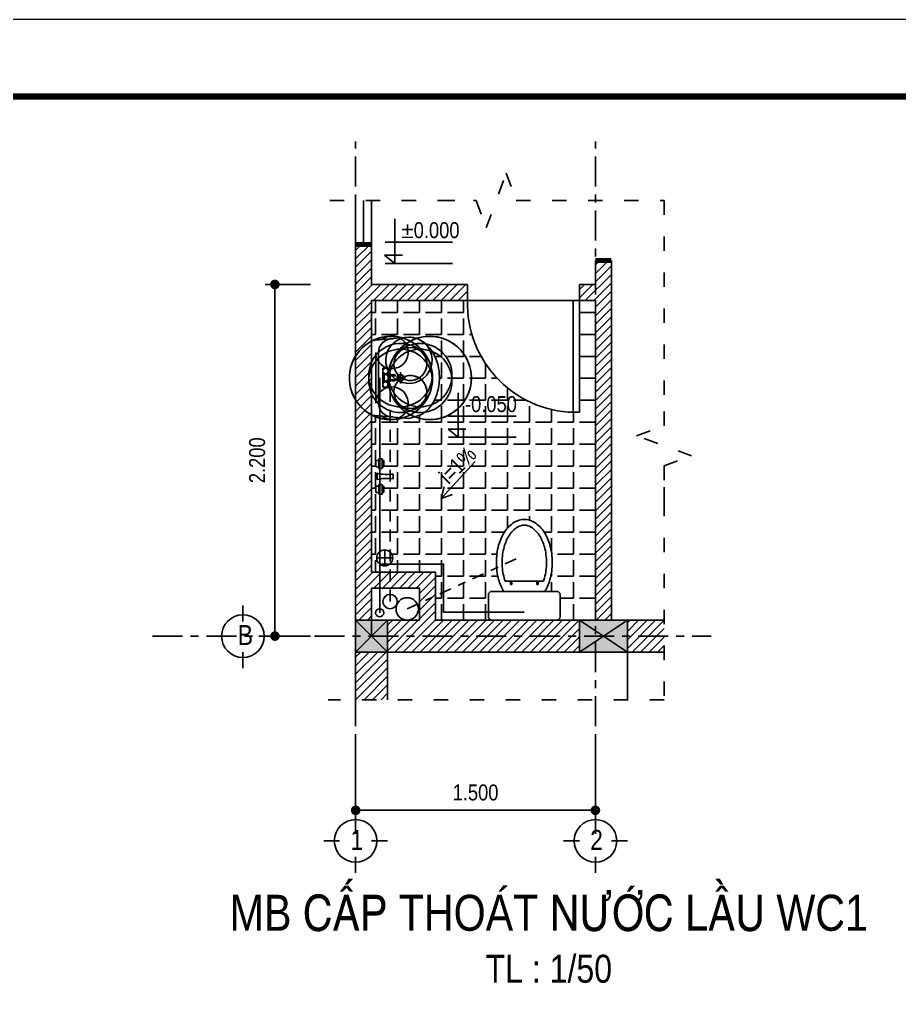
# Model space of a CAD drawing. Header units: millimetres. Extents: x -341 to 79, y 65 to 137.
# Drawn here: x -203.33 to -192.32, y 125.08 to 137.31 of the extents above; entities that cross this region are included whole.
import ezdxf

# ---------------------------------------------------------------- set-up
doc = ezdxf.new("R2010")
doc.units = ezdxf.units.MM
doc.header["$LTSCALE"] = 0.3
doc.header["$MEASUREMENT"] = 0
for name, pattern in [('ACAD_ISO03W100', [30, 12, -18]), ('CENTER', [2, 1.25, -0.25, 0.25, -0.25]), ('DASHDOTX2', [2, 1, -0.5, 0, -0.5]), ('DASHEDX2', [1.5, 1, -0.5])]:
    doc.linetypes.add(name, pattern=pattern)
doc.layers.get('0').update_dxf_attribs({"linetype": 'CONTINUOUS', "lineweight": 13})
doc.layers.get('DEFPOINTS').update_dxf_attribs({"linetype": 'CONTINUOUS', "lineweight": 13})
for name, color, linetype in [('CHU', 3, 'CONTINUOUS'), ('CHUSO', 141, 'CONTINUOUS'), ('HACTH', 8, 'CONTINUOUS'), ('HATCH', 8, 'CONTINUOUS'), ('KHUNG', 6, 'CONTINUOUS'), ('KT', 8, 'CONTINUOUS'), ('LAYER 1', 1, 'CONTINUOUS'), ('LAYER 7', 7, 'CONTINUOUS'), ('LAYER1', 1, 'CONTINUOUS'), ('LAYER3', 34, 'CONTINUOUS'), ('LAYER5', 5, 'CONTINUOUS'), ('LAYER7', 7, 'CONTINUOUS'), ('LAYER8', 8, 'CONTINUOUS'), ('ong', 5, 'CONTINUOUS'), ('THIETBI', 25, 'CONTINUOUS'), ('TUONG', 7, 'CONTINUOUS')]:
    doc.layers.add(name, color=color, linetype=linetype)
doc.styles.add('ATTR', font='romans.shx', dxfattribs={"width": 0.8, "height": 0.7})
doc.styles.add('HELVE-KT', font='VHELVCN.TTF')
doc.dimstyles.new('1-50', dxfattribs={"dimtxt": 0.2, "dimasz": 0.12, "dimexe": 0.12, "dimexo": 0.2, "dimgap": 0.12, "dimtad": 1, "dimdec": 3, "dimlfac": 0.5, "dimzin": 4, "dimdsep": 46, "dimtxsty": 'HELVE-KT', "dimblk1": 'DOT', "dimblk2": 'DOT', "dimsah": 1, "dimcen": -0.18, "dimadec": 3, "dimazin": 0, "dimtfac": 1, "dimtdec": 3, "dimtmove": 2, "dimatfit": 3, "dimldrblk": 'DOT', "dimfxl": 0, "dimtolj": 1, "dimtzin": 4, "dimarcsym": 0})

# ---------------------------------------------------------------- blocks, each defined once
blk = doc.blocks.new('_DOT')
at = {"color": 0, "linetype": 'ByBlock'}
blk.add_line((-0.5, 0), (-1, 0), dxfattribs=at)
at = {"color": 0, "linetype": 'ByBlock', "const_width": 0.5}
blk.add_lwpolyline([(-0.25, 0, 1), (0.25, 0, 1)], format="xyb", close=True, dxfattribs=at)
blk = doc.blocks.new('*D61')
at = {"layer": 'DEFPOINTS', "color": 0, "lineweight": -2, "ltscale": 5}
for p in [(-199.120758823153, 128.554476332347), (-196.120758823153, 128.554476332347), (-196.120758823153, 127.4170804227089)]:
    blk.add_point(p, dxfattribs=at)
at = {"layer": 'LAYER 1', "color": 0, "lineweight": -2, "ltscale": 5}
for p, q in [((-199.120758823153, 128.354476332347), (-199.120758823153, 127.2970804227089)), ((-196.120758823153, 128.354476332347), (-196.120758823153, 127.2970804227089)), ((-199.000758823153, 127.4170804227089), (-196.240758823153, 127.4170804227089))]:
    blk.add_line(p, q, dxfattribs=at)
at = {"layer": 'LAYER 1', "color": 0, "lineweight": -2, "ltscale": 5, "xscale": 0.12, "yscale": 0.12, "zscale": 0.12, "rotation": 180}
blk.add_blockref('_DOT', (-199.120758823153, 127.4170804227089), dxfattribs=at)
at = {"layer": 'LAYER 1', "color": 0, "lineweight": -2, "ltscale": 5, "xscale": 0.12, "yscale": 0.12, "zscale": 0.12}
blk.add_blockref('_DOT', (-196.120758823153, 127.4170804227089), dxfattribs=at)
at = {"layer": 'LAYER 1', "color": 0, "ltscale": 5, "insert": (-197.620758823153, 127.6392137560422), "char_height": 0.2, "attachment_point": 5, "style": 'HELVE-KT'}
blk.add_mtext('\\A1;1.500', dxfattribs=at)
blk = doc.blocks.new('TOILET')
at = {"layer": 'THIETBI', "linetype": 'Continuous'}
for p, q in [((2.25, 0), (-2.25, 0)), ((-2.5, -0.25), (-2.5, -1.75)), ((2.5, -1.75), (2.5, -0.25)), ((-2.25, -2), (2.25, -2)), ((-1.328885587445484, -2.699999999999932), (1.328885587445484, -2.699999999999989)), ((-0.9619002962733703, -2.476023252835319), (-0.9619002962733703, -2.701023903222449)), ((-0.8643275165757132, -2.476023252835319), (-0.9619002962733703, -2.476023252835319)), ((-0.9619002962733703, -2.701023903222449), (-0.8643275165757132, -2.701023903222449)), ((-0.8643275165757132, -2.701023903222449), (-0.8643275165757132, -2.476023252835319)), ((0.8619205168486133, -2.701023903222449), (0.8619205168486133, -2.476023252835319)), ((0.8619205168486133, -2.476023252835319), (0.959493296546043, -2.476023252835319)), ((0.959493296546043, -2.701023903222449), (0.8619205168486133, -2.701023903222449)), ((0.959493296546043, -2.476023252835319), (0.959493296546043, -2.701023903222449))]:
    blk.add_line(p, q, dxfattribs=at)
for centre, radius, start, end in [((-2.25, -0.25), 0.25, 90, 180), ((2.25, -0.25), 0.25, 0, 90), ((-2.25, -1.75), 0.25, 180, 270), ((1.337938406279363, -3.661379033137678), 3.234819193328465, 149.0965747149677, 164.9268623414033), ((-1.337938406280728, -3.661379033138246), 3.234819193329836, 15.07313765860166, 30.90342528502951), ((2.25, -1.75), 0.25, 270, 0), ((1.337938406279363, -3.661379033137166), 2.834819193328285, 160.1759760614096, 164.9268623413951), ((-1.337938406280728, -3.661379033138019), 2.834819193329868, 15.07313765856473, 19.82402393859776), ((2.637457049974273, -4.011362538314529), 4.580641306093185, 164.9268623414104, 180.0000000000054), ((2.637457049974046, -4.011362538315211), 4.180641306093212, 164.9268623413889, 179.9999999999965), ((-2.637457049976319, -4.011362538315325), 4.180641306095254, 5.063761851311246e-12, 15.07313765857124), ((-2.637457049976319, -4.0113625383147), 4.580641306095231, 359.9999999999972, 15.07313765858606), ((2.637457049976774, -4.011362538314927), 4.580641306095572, 180, 195.0731376585856), ((2.637457049976547, -4.011362538314529), 4.180641306095595, 180.0000000000051, 195.0731376585643), ((-2.6374570499745, -4.011362538314586), 4.180641306093665, 344.9268623413959, 359.9999999999953), ((-2.637457049974728, -4.011362538315325), 4.580641306093639, 344.9268623414112, 5.332585182154509e-12), ((1.337938406280728, -4.361346043491835), 3.234819193329827, 195.0731376585933, 213.0315475788831), ((1.337938406280728, -4.361346043491494), 2.834819193329956, 195.0731376585625, 213.0315475788917), ((-1.337938406279591, -4.36134604349229), 2.834819193328596, 326.9684524211129, 344.9268623413986), ((-1.337938406279591, -4.361346043492233), 3.234819193328677, 326.9684524211115, 344.9268623414048), ((0.5168646681931932, -4.895200544554314), 1.85545066632798, 213.0315475788863, 237.5002250693021), ((-0.5168646681929658, -4.89520054455437), 1.855450666327776, 302.4997749306895, 326.968452421117), ((0.5168646681929658, -4.8952005445542), 2.255450666327983, 213.0315475788855, 237.5002250693039), ((0, -5.706522592530462), 0.8934774074695488, 237.5002250693035, 270), ((0, -5.706522592530519), 0.8934774074695326, 270, 302.4997749306894), ((-0.5168646681929658, -4.8952005445542), 2.255450666327892, 302.4997749306941, 326.9684524211124), ((0, -5.706522592530348), 1.293477407469652, 237.5002250693031, 270), ((0, -5.706522592530519), 1.293477407469453, 270, 302.4997749307029)]:
    blk.add_arc(centre, radius, start, end, dxfattribs=at)
blk = doc.blocks.new('la')
at = {"layer": 'THIETBI', "linetype": 'Continuous'}
for p, q in [((-5933.44379870165, 607096.9278938042), (-5954.657236116378, 607330.2757053494)), ((-5700.095987156405, 607309.1017654629), (-5700.095987156405, 607252.294578268)), ((-5445.534738199225, 607330.2757053494), (-5466.748175613953, 607096.9278938042)), ((-5700.095987156405, 607278.0555106837), (-5734.787105645424, 607278.0555106837)), ((-5710.190800530276, 607249.5658061604), (-5715.470036458595, 607195.7922466656)), ((-5665.404868668316, 607278.0555106837), (-5700.095987156405, 607278.0555106837)), ((-5684.721937854214, 607195.7922466656), (-5690.001173785327, 607249.5658061604)), ((-5944.168579871206, 607224.2085182804), (-5944.168579871206, 607229.5737794738)), ((-5759.493611915408, 607200.4494683815), (-5715.012812269291, 607200.4494683815)), ((-5759.493611915408, 607183.478718451), (-5759.493611915408, 607200.4494683815)), ((-5759.493611915408, 607166.5079685205), (-5759.493611915408, 607183.478718451)), ((-5719.692424225992, 607191.9640934139), (-5727.825761422886, 607191.9640934139)), ((-5727.825761422886, 607174.9933434834), (-5672.366212892717, 607174.9933434834)), ((-5725.552112052588, 607183.478718451), (-5716.678920921309, 607183.478718451)), ((-5685.179162046312, 607200.4494683815), (-5640.698362400195, 607200.4494683815)), ((-5674.639862261152, 607183.478718451), (-5683.513053392431, 607183.478718451)), ((-5672.366212892717, 607191.9640934139), (-5680.499550089611, 607191.9640934139)), ((-5640.698362400195, 607200.4494683815), (-5640.698362400195, 607183.478718451)), ((-5640.698362400195, 607183.478718451), (-5640.698362400195, 607166.5079685205)), ((-5456.023394444397, 607229.5737794738), (-5456.023394444397, 607224.2085182804)), ((-5700.095987156405, 607139.3547686327), (-5859.314830218813, 607139.3547686327)), ((-5859.31483021858, 607122.3840186977), (-5540.877144096539, 607122.3840186978)), ((-5700.095987156405, 607166.5079685205), (-5759.493611915408, 607166.5079685205)), ((-5640.698362400195, 607166.5079685205), (-5700.095987156405, 607166.5079685205)), ((-5540.87714409679, 607139.3547686327), (-5700.095987156405, 607139.3547686327)), ((-5466.748175613953, 607096.9278938042), (-5933.44379870165, 607096.9278938042))]:
    blk.add_line(p, q, dxfattribs=at)
for centre, radius in [((-5700.095987156172, 607278.0555106841), 21.21343741315687), ((-5700.095987156172, 607278.0555106841), 16.9707499305255), ((-5742.522861982834, 607183.4787184515), 16.9707499305255), ((-5657.669112330441, 607183.4787184515), 16.9707499305255)]:
    blk.add_circle(centre, radius, dxfattribs=at)
for centre, radius, start, end in [((-5744.464750194129, 607315.4400154066), 151.686082919052, 126.1394149328383, 150.4377224630194), ((-5716.921617746491, 607277.7234812875), 198.3889853030901, 106.8298526196501, 126.1394149328383), ((-5698.920439606671, 607218.2127808502), 260.5626604476124, 90, 106.8298526196501), ((-5698.920439606671, 607218.2127808502), 260.5626604477563, 73.17014738034992, 90), ((-5680.919261464987, 607277.7234812875), 198.3889853030873, 53.86058506716174, 73.17014738034992), ((-5653.376129020144, 607315.4400154066), 151.686082919055, 29.56227753698059, 53.86058506716174), ((-5786.622446788613, 607339.3522209723), 103.2189295367069, 150.4377224630194, 180), ((-5611.218432424728, 607339.3522209723), 103.2189295367252, 0, 29.56227753698059), ((-5809.756896741826, 607330.2757053499), 144.9003393737205, 180, 190.3888578116886), ((-5786.622446788613, 607339.3522209723), 103.2189295367414, 180, 209.5622775369806), ((-5611.218432424728, 607339.3522209723), 103.2189295367332, 330.4377224630194, 0), ((-5744.464750194129, 607363.2644265287), 151.6860829190531, 209.5622775369806, 233.8605850671617), ((-5716.921617746491, 607400.9809606525), 198.3889853029024, 233.8605850671617, 253.1701473803499), ((-5700.095987156172, 607232.2578273343), 20.03675093646151, 59.74728664221707, 120.2527133577829), ((-5680.919261464987, 607400.9809606525), 198.3889853030186, 286.8298526196501, 306.1394149328383), ((-5653.376129020144, 607363.2644265287), 151.686082919052, 306.1394149328383, 330.4377224630194), ((-5859.31483021858, 607224.2085182809), 84.85374965263226, 180, 270), ((-5698.920439606671, 607460.4916610897), 260.5626604475996, 253.1701473803499, 266.458658478582), ((-5719.692424225759, 607196.2067809005), 4.242687482640058, 270, 354.3929373133142), ((-5698.920439606671, 607460.4916610897), 260.5626604477354, 273.0264019199498, 286.8298526196501), ((-5680.499550089378, 607196.2067809005), 4.242687482625124, 185.6070626866857, 270), ((-5540.877144096557, 607224.2085182809), 84.85374965263226, 270, 0), ((-5859.31483021858, 607224.2085182809), 101.8244995831652, 218.2452544057623, 270), ((-5540.877144096557, 607224.2085182809), 101.8244995831627, 270, 321.7547455942377)]:
    blk.add_arc(centre, radius, start, end, dxfattribs=at)
blk.add_spline([(-5445.534738204817, 607330.275705352), (-5488.399266112272, 607435.7992354915), (-5558.166908814947, 607489.0372223724), (-5649.338553096775, 607517.3672669327), (-5750.853421221862, 607517.367266933), (-5842.025065503458, 607489.0372223728), (-5911.792708206598, 607435.7992354913), (-5950.069890455718, 607366.4471325721), (-5954.657236119176, 607330.275705352)], degree=3, dxfattribs=at)
blk = doc.blocks.new('WALFCT1T')
for p, q in [((-5.5, -1), (-5, -1)), ((-5.5, -2), (-5.5, -1)), ((-2.5, -2), (-5.5, -2)), ((-5, -2), (-5, -2.5)), ((-5, -2.5), (-3, -2.5)), ((-3, -1), (-2.5, -1)), ((-3, -2.5), (-3, -2)), ((-2.5, -1), (-2.5, -2)), ((-1, -0.5), (1, -0.5)), ((2.5, -1), (3, -1)), ((2.5, -2), (2.5, -1)), ((5.5, -2), (2.5, -2)), ((3, -2), (3, -2.5)), ((3, -2.5), (5, -2.5)), ((5, -1), (5.5, -1)), ((5, -2.5), (5, -2)), ((5.5, -1), (5.5, -2)), ((0.75, -5.5), (-0.75, -5.5))]:
    blk.add_line(p, q)
for points in [[(-3, 0), (-3, -1), (-5, -1), (-5, 0)], [(-0.25, -0.5), (-0.25, 0), (0.25, 0), (0.25, -0.5)], [(5, 0), (5, -1), (3, -1), (3, 0)]]:
    blk.add_lwpolyline(points, close=True)
for centre, radius, start, end in [((-13.26580000000001, -3.619500000000016), 12.65625, 351.4554000000001, 14.26943), ((13.26579999999998, -3.619500000000016), 12.65624, 165.7306, 188.5446)]:
    blk.add_arc(centre, radius, start, end)
at = {"style": 'ATTR', "width": 0.8, "flags": 9}
blk.add_attdef('ESTCODE', (0, 0), '', height=0.7, dxfattribs=at)
blk = doc.blocks.new('*D62')
at = {"layer": 'DEFPOINTS', "color": 0, "lineweight": -2, "ltscale": 5}
for p in [(-200.130927474097, 133.9964432168837), (-199.4867863364825, 133.9964432168837), (-199.4867863364825, 129.5964432168604)]:
    blk.add_point(p, dxfattribs=at)
at = {"layer": 'LAYER 1', "color": 0, "lineweight": -2, "ltscale": 5}
for p, q in [((-199.6867863364825, 133.9964432168837), (-200.250927474097, 133.9964432168837)), ((-200.130927474097, 129.7164432168604), (-200.130927474097, 133.8764432168837)), ((-199.6867863364825, 129.5964432168604), (-200.250927474097, 129.5964432168604))]:
    blk.add_line(p, q, dxfattribs=at)
at = {"layer": 'LAYER 1', "color": 0, "lineweight": -2, "ltscale": 5, "xscale": 0.12, "yscale": 0.12, "zscale": 0.12}
for p, rotation in [((-200.130927474097, 133.9964432168837), 90), ((-200.130927474097, 129.5964432168604), 270)]:
    blk.add_blockref('_DOT', p, dxfattribs=dict(at, rotation=rotation))
at = {"layer": 'LAYER 1', "color": 0, "ltscale": 5, "insert": (-200.3530608074304, 131.796443216872), "char_height": 0.2, "attachment_point": 5, "rotation": 90, "style": 'HELVE-KT'}
blk.add_mtext('\\A1;2.200', dxfattribs=at)

msp = doc.modelspace()

# ---------------------------------------------------------------- hatches: boundary and pattern name
at = {"layer": 'HATCH', "ltscale": 5}
h = msp.add_hatch(dxfattribs=at)
h.set_pattern_fill('ANSI31', color=256, scale=0.6, style=0)
h.set_pattern_definition([(45, (-199.1207588231676, 128.8011588293213), (-0.05303300858899106, 0.05303300858899106), [])])
h.paths.add_polyline_path([(-196.3207588232229, 129.7964432169302), (-198.120758823284, 129.7964432169302), (-198.1207588232694, 130.3964432169652), (-198.9207588231996, 130.396443216907), (-198.9207588232141, 133.7964432169885), (-197.7207588232461, 133.7964432169885), (-197.7207588232461, 133.9964432168255), (-198.9207588231996, 133.9964432168837), (-198.9207588231996, 134.4964432168837), (-199.1207588231676, 134.4964432168837), (-199.1207588231385, 129.7964432169302), (-198.9207588232141, 129.7964432169302), (-198.9207588231996, 130.1964432168371), (-198.3207588232374, 130.1964432168371), (-198.3207588232374, 129.7964432169885), (-198.7207588231297, 129.7964432169302), (-198.7207588231297, 129.3964432168488), (-196.3207588232229, 129.396443216907)])
h.paths.add_polyline_path([(-198.7207588231297, 129.396443216907), (-199.120758823153, 129.396443216907), (-199.1207588231385, 128.8011588293213), (-198.7207588231443, 128.8011588293213)])
h.paths.add_polyline_path([(-195.2614787024698, 129.796443216872), (-195.7207588232607, 129.7964432169302), (-195.7207588232461, 129.3964432168488), (-195.2614787024843, 129.396443216907)])
h.paths.add_polyline_path([(-195.9207588231996, 133.9964432168837), (-195.9207588231996, 134.2964432169302), (-196.1207588231385, 134.2964432169302), (-196.1207588231385, 133.9964432168255), (-196.3207588231064, 133.9964432168255), (-196.3207588231064, 133.7964432169302), (-196.1207588231385, 133.7964432169302), (-196.120758823153, 129.7964432169302), (-195.9207588231996, 129.796443216872)])
at = {"layer": 'LAYER8', "lineweight": -2, "ltscale": 0.08}
h = msp.add_hatch(color=256, dxfattribs=at)
h.paths.add_polyline_path([(-198.9207588230832, 129.5964432169768), (-199.1207588230366, 129.7964432166974), (-199.120758823153, 129.396443216907)])
h.paths.add_polyline_path([(-198.9207588231996, 129.5964432168604), (-199.1207588230366, 129.396443216907), (-198.7207588228969, 129.396443216907)])
h.paths.add_polyline_path([(-198.7207588231297, 129.7964432168138), (-198.9207588230832, 129.5964432168604), (-198.7207588231297, 129.396443216907)])
h.paths.add_polyline_path([(-198.7207588231297, 129.7964432169302), (-199.1207588230366, 129.7964432169302), (-198.9207588230832, 129.5964432169768)])
h = msp.add_hatch(color=256, dxfattribs=at)
h.paths.add_polyline_path([(-196.3207588231064, 129.7964432169302), (-196.3207588233393, 129.3964432167905), (-196.0207588232927, 129.5964432169768)])
h.paths.add_polyline_path([(-196.0207588232927, 129.5964432168604), (-195.7207588232461, 129.7964432169302), (-196.3207588231064, 129.7964432169302)])
h.paths.add_polyline_path([(-196.3207588232229, 129.396443216907), (-195.7207588231297, 129.396443216907), (-196.0207588232927, 129.5964432169768)])
h.paths.add_polyline_path([(-196.0207588231763, 129.5964432169768), (-195.7207588231297, 129.3964432167905), (-195.7207588231297, 129.7964432169302)])
at = {"layer": 'THIETBI', "ltscale": 5}
h = msp.add_hatch(dxfattribs=at)
h.set_pattern_fill('ANGLE', color=256, angle=90, style=0)
h.set_pattern_definition([(90, (-196.120758823153, 129.7964432169302), (-0.275, 1.683889348827611e-17), [0.2, -0.075]), (180, (-196.120758823153, 129.7964432169302), (-3.367778697655222e-17, -0.275), [0.2, -0.075])])
edge = h.paths.add_edge_path()
edge.add_line((-198.9207588231996, 133.7964432169302), (-198.920758823316, 133.294889573319))
edge.add_line((-198.920758823316, 133.2948895732026), (-198.5063929369547, 133.3325592014791))
edge.add_ellipse((-198.4541339075998, 133.0475093469341), major_axis=(-0.2049200165977701, 0.2049200165977701), ratio=0.9999999988555627, start_angle=314.9999999672143, end_angle=325.38885719026274, ccw=False)
edge.add_spline(control_points=[(-198.4541339075998, 133.3373100226364), (-198.4297492262315, 133.3354589037682), (-198.3523873980496, 133.3295861209828), (-198.2306922180917, 133.2551554801959), (-198.1245550654469, 133.112335551492), (-198.0699415945321, 132.9269862949933), (-198.0697864522565, 132.728921936554), (-198.1249771525957, 132.5461136154682), (-198.2431285638934, 132.3742711172291), (-198.3779729503779, 132.3389913001648), (-198.4541339075998, 132.319065037611)], knot_values=[0, 0, 0, 0, 36.4611558699869, 115.6751499635459, 203.4350907996118, 298.9068674971734, 400.42173562226, 495.8935123201131, 583.653453155385, 697.5507014357958, 697.5507014357958, 697.5507014357958, 697.5507014357958], degree=3, periodic=0)
edge.add_line((-198.4541339074833, 132.3190650377275), (-198.920758823316, 132.3614854870449))
edge.add_line((-198.920758823316, 132.3614854870449), (-198.9207588231996, 130.396443216907))
edge.add_line((-198.9207588231996, 130.396443216907), (-198.7574160808338, 130.396443216907))
edge.add_line((-198.7574160808338, 130.396443216907), (-198.7574160808338, 130.4741927901833))
edge.add_arc((-198.7574160808338, 130.5741927902765), 0.1000000000058208, 90, 270, ccw=False)
edge.add_arc((-198.7574160808338, 130.5741927902765), 0.1000000000058208, -90, 90, ccw=False)
edge.add_line((-198.7574160808338, 130.4741927901833), (-198.7574160808338, 130.396443216907))
edge.add_line((-198.7574160808338, 130.396443216907), (-198.1207588233858, 130.396443216907))
edge.add_line((-198.1207588233858, 130.396443216907), (-198.1207588233858, 129.7964432168138))
edge.add_line((-198.1207588233858, 129.7964432169302), (-197.419289942399, 129.7964432169302))
edge.add_ellipse((-197.4153516951822, 129.8414432168557), major_axis=(-0.03181980519183319, 0.03181980519183319), ratio=0.9999999987998787, start_angle=45.00000003438089, end_angle=134.9999999656191, ccw=False)
edge.add_line((-197.4603516952241, 129.8414432198825), (-197.4603516951077, 130.1114432147789))
edge.add_ellipse((-197.4153516951822, 130.1114432169908), major_axis=(-0.03181980515364558, 0.03181980515364558), ratio=0.9999999986131136, start_angle=314.99999996026867, end_angle=405.00000003973133, ccw=False)
edge.add_line((-197.4153516947165, 130.1564432170327), (-197.2691281743221, 130.1564432170327))
edge.add_ellipse((-196.769522781867, 130.4554914430101), major_axis=(-0.4117252673805337, 0.4117252673805337), ratio=0.9999999968645755, start_angle=60.073137736227125, end_angle=75.90342532722917, ccw=False)
edge.add_ellipse((-196.5356094258944, 130.5184884740357), major_axis=(-0.5830204568924255, 0.5830204568924255), ratio=0.9999999988377523, start_angle=45.00000003329592, end_angle=60.0731376877938, ccw=False)
edge.add_ellipse((-196.5356094258944, 130.5184884740357), major_axis=(-0.5830204568924238, -0.5830204568924233), ratio=0.999999998837754, start_angle=-60.07313768779369, end_angle=-45.00000003329592, ccw=False)
edge.add_ellipse((-196.769522781867, 130.5814855049449), major_axis=(-0.4117252656655093, 0.4117252656655093), ratio=0.9999999969642842, start_angle=11.968452452006204, end_angle=29.926862413886226, ccw=False)
edge.add_ellipse((-196.9173160547264, 130.6775793151083), major_axis=(-0.2870720030291142, 0.2870720030291142), ratio=0.9999999990923826, start_angle=347.49977491656864, end_angle=371.9684524286788, ccw=False)
edge.add_ellipse((-197.0103516950378, 130.8236172839153), major_axis=(-0.1646327962888779, 0.1646327962888779), ratio=0.9999999992607727, start_angle=314.9999999788227, end_angle=347.4997749159088, ccw=False)
edge.add_ellipse((-197.0103516950378, 130.8236172839153), major_axis=(-0.1646327962888779, -0.1646327962888779), ratio=0.9999999992607727, start_angle=192.5002250840912, end_angle=225.0000000211773, ccw=False)
edge.add_ellipse((-197.1033873353493, 130.6775793151083), major_axis=(-0.2870720030291142, -0.2870720030291141), ratio=0.9999999990923838, start_angle=168.0315475713212, end_angle=192.5002250834314, ccw=False)
edge.add_ellipse((-197.2511806082087, 130.5814855049449), major_axis=(-0.4117252656655092, -0.4117252656655091), ratio=0.9999999969642844, start_angle=150.0731375861138, end_angle=168.0315475479937, ccw=False)
edge.add_ellipse((-197.4850939641813, 130.5184884740357), major_axis=(-0.5830204568924255, 0.5830204568924255), ratio=0.9999999988377523, start_angle=225.0000000332959, end_angle=240.0731376877938, ccw=False)
edge.add_ellipse((-197.4850939641813, 130.5184884740357), major_axis=(-0.5830204568924238, -0.5830204568924233), ratio=0.999999998837754, start_angle=119.92686231220631, end_angle=134.9999999667041, ccw=False)
edge.add_ellipse((-197.2511806082087, 130.4554914430101), major_axis=(-0.4117252673805351, -0.411725267380535), ratio=0.9999999968645723, start_angle=104.09657467277071, end_angle=119.92686226377279, ccw=False)
edge.add_line((-196.75157521587, 130.1564432170327), (-196.6053516950099, 130.1564432170327))
edge.add_ellipse((-196.6053516948935, 130.1114432169908), major_axis=(-0.03181980519183319, 0.03181980519183319), ratio=0.9999999987998787, start_angle=225.0000000343809, end_angle=314.99999996561905, ccw=False)
edge.add_line((-196.5603516948516, 130.1114432160595), (-196.5603516948516, 129.8414432204646))
edge.add_ellipse((-196.6053516948935, 129.8414432168557), major_axis=(-0.03181980519183321, -0.03181980519183321), ratio=0.9999999987998788, start_angle=45.00000003438089, end_angle=134.9999999656191, ccw=False)
edge.add_line((-196.6014134474438, 129.7964432169302), (-196.120758823153, 129.7964432169302))
edge.add_line((-196.120758823153, 129.7964432169302), (-196.1207588232694, 133.7964432168138))
edge.add_line((-196.1207588232694, 133.7964432168138), (-196.32075882299, 133.7964432169302))
edge.add_line((-196.32075882299, 133.7964432169302), (-196.3207588231064, 132.396443216907))
edge.add_arc((-196.3607588231437, 133.756443216893), 1.360588108263953, 178.3153156843376, 271.6846843193015, ccw=False)
edge.add_line((-197.7207588232461, 133.7964432169302), (-198.9207588231996, 133.7964432169302))
edge = h.paths.add_edge_path(flags=16)
edge.add_line((-198.6499899343228, 131.6239858953833), (-198.6499899344392, 131.5639841209251))
edge.add_ellipse((-198.7252099345544, 131.0633538948224), major_axis=(-0.3579725254098162, -0.3579725254098162), ratio=0.999999999893888, start_angle=216.4554000032151, end_angle=239.2693999915702)
edge.add_line((-198.8499899346255, 131.5539847139354), (-198.8499899346255, 131.5839858952296))
edge.add_line((-198.8499899346255, 131.583985895346), (-198.8699899346441, 131.583985895346))
edge.add_line((-198.8699899346441, 131.583985895346), (-198.8699899346441, 131.6039858953646))
edge.add_line((-198.8699899346441, 131.6039858953646), (-198.8499899347419, 131.6039858953646))
edge.add_line((-198.8499899347419, 131.6039858953646), (-198.8499899348583, 131.6339866666441))
edge.add_ellipse((-198.7252099345544, 132.1246178957718), major_axis=(-0.3579728083656821, 0.3579728083656821), ratio=0.999999999898956, start_angle=120.7305700035395, end_angle=143.5446000034201)
h.paths.add_polyline_path([(-198.769989934551, 131.7939858955416), (-198.7699899344346, 131.7139858954671), (-198.7899899345696, 131.7139858954671), (-198.7899899345696, 131.6939858954485), (-198.8299899346069, 131.6939858954485), (-198.8299899346069, 131.7139858954671), (-198.8699899346441, 131.7139858954671), (-198.8699899347605, 131.7939858955416), (-198.8299899347233, 131.7939858955416), (-198.8299899346069, 131.8139858955602), (-198.789989934686, 131.8139858955602), (-198.789989934686, 131.7939858955416)], flags=16)
h.paths.add_polyline_path([(-198.769989934551, 131.4739858952436), (-198.769989934551, 131.3939858951691), (-198.789989934686, 131.3939858951691), (-198.7899899345696, 131.3739858951504), (-198.8299899346069, 131.3739858951504), (-198.8299899346069, 131.3939858951691), (-198.8699899346441, 131.3939858951691), (-198.8699899347605, 131.4739858952436), (-198.8299899347233, 131.4739858952436), (-198.8299899346069, 131.4939858952622), (-198.789989934686, 131.4939858952622), (-198.789989934686, 131.4739858952436)], flags=16)

# ---------------------------------------------------------------- linework, layer by layer
at = {"layer": 'CHU'}
for points in [[(-200.5309274740912, 129.9797765501627), (-200.5309274740912, 129.7797765502092)], [(-200.7309274741028, 129.5964432168604), (-200.9309274740853, 129.5964432168604)], [(-200.3309274740941, 129.5964432168604), (-200.130927474097, 129.5964432168604)], [(-200.5309274740912, 129.396443216907), (-200.5309274740912, 129.1964432168371)], [(-199.120758823153, 127.4170804225342), (-199.120758823153, 127.2170804225808)], [(-196.120758823153, 127.4170804226507), (-196.120758823153, 127.2170804226972)], [(-199.3207588231647, 127.033747089232), (-199.5207588231472, 127.033747089232)], [(-198.9207588231559, 127.033747089232), (-198.7207588231588, 127.033747089232)], [(-196.3207588231647, 127.0337470893484), (-196.5207588231472, 127.0337470893484)], [(-195.9207588231559, 127.0337470893484), (-195.7207588231588, 127.0337470893484)], [(-199.120758823153, 126.8337470892785), (-199.120758823153, 126.6337470892087)], [(-196.120758823153, 126.8337470893949), (-196.120758823153, 126.6337470893251)]]:
    msp.add_lwpolyline(points, dxfattribs=at)
for centre in [(-200.5309274740912, 129.5964432168604), (-199.120758823153, 127.033747089232), (-196.120758823153, 127.0337470893484)]:
    msp.add_circle(centre, 0.2666666666666667, dxfattribs=at)
at = {"layer": 'DEFPOINTS', "linetype": 'Continuous', "ltscale": 0.08}
msp.add_lwpolyline([(-215.2157092974019, 107.6100541906637), (-173.2157092974019, 107.6100541906637), (-173.2157092974019, 137.3100541906753), (-215.2157092974019, 137.3100541906753)], close=True, dxfattribs=at)
at = {"layer": 'HACTH', "lineweight": -2, "ltscale": 0.08}
msp.add_circle((-198.8201075425839, 129.888454061362), 0.05070333629768892, dxfattribs=at)
at = {"layer": 'HATCH', "linetype": 'CENTER'}
for points in [[(-199.120758823153, 127.1211489406616), (-199.120758823153, 135.7833349788181)], [(-196.120758823153, 127.1211489406616), (-196.120758823153, 135.7833349788181)], [(-201.6607141264442, 129.5964432168604), (-194.6739674753674, 129.5964432168604)]]:
    msp.add_lwpolyline(points, dxfattribs=at)
at = {"layer": 'KHUNG', "linetype": 'Continuous', "ltscale": 0.08}
for points in [[(-198.8201075425839, 129.888454061362), (-198.8201075425839, 132.8281875300999)], [(-198.0201075426537, 129.8970944975459), (-198.0201075426537, 130.4970944975227), (-198.8201075425839, 130.4970944975227)], [(-198.0201075426537, 129.8970944975459), (-197.0103516950378, 129.8970944975459)]]:
    msp.add_lwpolyline(points, dxfattribs=at)
at = {"layer": 'LAYER 1', "ltscale": 5}
for p, q in [((-198.7574160808338, 130.6741927902532), (-198.7574160808338, 130.4741927901833)), ((-198.8574160808105, 130.5741927902765), (-198.6574160808571, 130.5741927902765))]:
    msp.add_line(p, q, dxfattribs=at)
for points in [[(-197.6247301868036, 131.7813381107609), (-198.0490997524951, 131.3182074272391)], [(-198.0490997525533, 131.3182074272391), (-198.0110563165993, 131.4643141589096)], [(-198.0490997524951, 131.3182074272391), (-197.9068660739042, 131.3688439825984)]]:
    msp.add_lwpolyline(points, dxfattribs=at)
msp.add_circle((-198.7574160808338, 130.5741927902765), 0.1, dxfattribs=at)
at = {"layer": 'LAYER 7', "linetype": 'ACAD_ISO03W100', "ltscale": 0.05}
for points in [[(-198.059404142846, 135.0461587580704), (-197.6114603810759, 135.0461587580704), (-197.4864603810759, 134.7027240806693), (-197.2364603810759, 135.3895934354715), (-197.1114603810759, 135.0461587580704), (-196.6635166192912, 135.0461587580704)], [(-199.4449285137282, 135.0461587580704), (-197.6114603810759, 135.0461587580704)], [(-197.1114603810759, 135.0461587580704), (-195.2614787024843, 135.0461587580704), (-195.2614787024843, 132.2273343988546)], [(-195.2614787024843, 131.2793906370845), (-195.2614787024843, 131.7273343988546), (-194.9180440250832, 131.8523343988546), (-195.6049133798854, 132.1023343988546), (-195.2614787024843, 132.2273343988546), (-195.2614787024843, 132.6752781606248)], [(-195.2614787024843, 131.7273343988546), (-195.2614787024843, 128.8011588293213), (-199.464954097731, 128.8011588293213)]]:
    msp.add_lwpolyline(points, dxfattribs=at)
at = {"layer": 'LAYER1', "linetype": 'Continuous', "ltscale": 0.05}
for points in [[(-198.6308311616788, 134.8157415249353), (-198.6308311616788, 134.2601280366854)], [(-198.7518532904844, 134.525797662811), (-197.9081841972705, 134.525797662811)], [(-198.7587394480409, 134.3637061318351), (-198.5356925225399, 134.3637061318351)], [(-198.6308311616788, 134.2601280366854), (-198.7587394480409, 134.3637061318351)], [(-198.7518532904844, 134.2601280366854), (-197.9081841972705, 134.2601280366854)], [(-197.8358971606988, 132.6396711700564), (-197.8358971606988, 132.0840576818065)], [(-197.9569192895044, 132.3497273079321), (-197.1132501962905, 132.3497273079321)], [(-197.9638054470609, 132.1876357769562), (-197.7407585215599, 132.1876357769562)], [(-197.8358971606988, 132.0840576818065), (-197.9638054470609, 132.1876357769562)], [(-197.9569192895044, 132.0840576818065), (-197.1132501962905, 132.0840576818065)]]:
    msp.add_lwpolyline(points, dxfattribs=at)
at = {"layer": 'LAYER5', "color": 163, "linetype": 'Continuous'}
for p, q in [((-199.120758823153, 135.0461587580704), (-199.120758823153, 134.4964432168837)), ((-199.0207588231763, 134.4964432168837), (-199.0207588231763, 135.0461587580704)), ((-198.9207588231996, 135.0461587580704), (-198.9207588231996, 134.4964432168837)), ((-197.7207588232461, 133.7964432186765), (-196.3207588231064, 133.7964432186765))]:
    msp.add_line(p, q, dxfattribs=at)
msp.add_lwpolyline([(-196.3207588231064, 133.7964432168138), (-196.400758823181, 133.7964432168138), (-196.400758823181, 132.3964432167905), (-196.3207588231064, 132.3964432167905)], close=True, dxfattribs=at)
at = {"layer": 'LAYER5', "linetype": 'DASHEDX2', "ltscale": 0.5}
msp.add_lwpolyline([(-198.6897880360806, 130.0288443490791), (-198.6897880360806, 132.8298405059257)], dxfattribs=at)
at = {"layer": 'LAYER5', "color": 163, "linetype": 'Continuous'}
msp.add_arc((-196.3607588231437, 133.756443216893), 1.360588108239092, 178.3153156842852, 271.6846843224062, dxfattribs=at)
at = {"layer": 'LAYER7', "linetype": 'Continuous', "const_width": 0.08}
msp.add_lwpolyline([(-174.2157092974019, 136.3475073742304), (-213.415709297399, 136.3475073742304), (-213.415709297399, 108.5726010071668), (-174.2157092974019, 108.5726010071668)], close=True, dxfattribs=at)
at = {"layer": 'LAYER7', "lineweight": -2, "ltscale": 0.08}
for centre, radius in [((-198.6897880360806, 130.0288443490791), 0.09), ((-198.475743809505, 129.9364432169302), 0.14)]:
    msp.add_circle(centre, radius, dxfattribs=at)
at = {"layer": 'LAYER8', "lineweight": -2, "ltscale": 0.08}
for p, q in [((-199.120758823153, 129.396443216907), (-198.7207588231297, 129.7964432169302)), ((-199.120758823153, 129.7964432169302), (-198.7207588231297, 129.396443216907)), ((-196.3207588232229, 129.396443216907), (-195.7207588232461, 129.7964432169302)), ((-196.3207588232229, 129.7964432169302), (-195.7207588232461, 129.396443216907)), ((-195.7207588232461, 128.8011588293213), (-195.7207588232461, 129.396443216907))]:
    msp.add_line(p, q, dxfattribs=at)
for points in [[(-199.120758823153, 134.4964432168837), (-199.120758823153, 129.5964432168604)], [(-198.9207588231996, 134.4964432168837), (-198.9207588231996, 133.9964432168837)], [(-196.120758823153, 133.9964432168837), (-196.120758823153, 134.2964432169302)], [(-195.9207588231996, 133.896443216907), (-195.9207588231996, 134.2964432169302)], [(-197.7207588232461, 133.9964432168837), (-198.9207588231996, 133.9964432168837)], [(-197.7207588232461, 133.9964432168837), (-198.9207588231996, 133.9964432168837)], [(-197.7207588232461, 133.7964432169302), (-197.7207588232461, 133.9964432168837)], [(-196.120758823153, 133.9964432168837), (-196.3207588231064, 133.9964432168837)], [(-196.120758823153, 133.9964432168837), (-196.3207588231064, 133.9964432168837)], [(-196.3207588231064, 133.7964432168138), (-196.3207588231064, 133.9964432168837)], [(-195.9207588231996, 129.7964432169302), (-195.9207588231996, 133.9964432168837)], [(-197.7207588232461, 133.7964432169302), (-198.9207588231996, 133.7964432169302)], [(-198.9207588231996, 133.7964432169302), (-197.7207588232461, 133.7964432169302)], [(-198.9207588231996, 133.7964432169302), (-198.9207588231996, 130.396443216907)], [(-196.120758823153, 133.7964432169302), (-196.3207588231064, 133.7964432169302)], [(-196.3207588231064, 133.7964432169302), (-196.120758823153, 133.7964432169302)], [(-198.1207588232694, 129.7964432169302), (-198.1207588232694, 130.396443216907), (-198.9207588231996, 130.396443216907)], [(-198.3207588232229, 129.7964432169302), (-198.3207588232229, 130.1964432168371), (-198.9207588231996, 130.1964432168371)], [(-198.9207588231996, 130.1964432168371), (-198.9207588231996, 129.5964432168604)], [(-199.120758823153, 129.7964432169302), (-198.3207588232229, 129.7964432169302)], [(-198.1207588232694, 129.7964432169302), (-195.2614787024843, 129.7964432169302)], [(-199.120758823153, 128.8011588293213), (-199.120758823153, 129.5964432168604)], [(-199.120758823153, 129.396443216907), (-195.2614787024843, 129.396443216907)], [(-198.7207588231297, 128.8011588293213), (-198.7207588231297, 129.396443216907)]]:
    msp.add_lwpolyline(points, dxfattribs=at)
for points in [[(-196.120758823153, 129.7964432169302), (-196.120758823153, 133.7964432169302), (-196.120758823153, 133.7964432169302), (-196.120758823153, 129.7964432169302)], [(-198.7207588231297, 129.396443216907), (-198.7207588231297, 129.7964432169302), (-199.120758823153, 129.7964432169302), (-199.120758823153, 129.396443216907)], [(-195.7207588232461, 129.396443216907), (-195.7207588232461, 129.7964432169302), (-196.3207588232229, 129.7964432169302), (-196.3207588232229, 129.396443216907)]]:
    msp.add_lwpolyline(points, close=True, dxfattribs=at)
at = {"layer": 'ong', "linetype": 'DASHDOTX2', "ltscale": 0.5}
msp.add_lwpolyline([(-198.475743809505, 129.9364432169302), (-197.026695686322, 130.6004334699845)], dxfattribs=at)
at = {"layer": 'TUONG', "linetype": 'ByBlock', "ltscale": 5, "const_width": 0.06}
for points in [[(-198.9207588231996, 134.4964432168837), (-199.120758823153, 134.4964432168837)], [(-195.9207588231996, 134.2964432169302), (-196.120758823153, 134.2964432169302)]]:
    msp.add_lwpolyline(points, dxfattribs=at)

# ---------------------------------------------------------------- block references
at = {"layer": 'CHUSO', "linetype": 'Continuous', "xscale": 0.1800000000512227, "yscale": 0.1800000000512227, "zscale": 0.18, "rotation": 180}
msp.add_blockref('TOILET', (-197.0103516950378, 129.7964432169302), dxfattribs=at)
at = {"layer": 'KT', "xscale": 0.001999999978579581, "yscale": 0.001999999862164259, "zscale": 0.002, "rotation": 270}
msp.add_blockref('la', (-1413.114601606537, 121.4279956778829), dxfattribs=at)
at = {"layer": 'LAYER3', "linetype": 'Continuous', "ltscale": 0.4, "xscale": -0.0400000000372529, "yscale": 0.0400000000372529, "zscale": 0.04, "rotation": 90}
msp.add_blockref('WALFCT1T', (-198.8699899346441, 131.5939858953553), dxfattribs=at)

# ---------------------------------------------------------------- texts
at = {"layer": 'LAYER 1', "linetype": 'Continuous', "ltscale": 0.4, "insert": (-196.7039680680906, 126.3603953574966), "char_height": 0.2, "width": 8.122671588748346, "attachment_point": 2, "style": 'HELVE-KT'}
msp.add_mtext('{\\H2.25x;MB CAÁP THOAÙT NÖÔÙC LAÀU WC1}  \\P{\\H1.75x;TL : 1/50}', dxfattribs=at)
at = {"layer": 'LAYER1', "linetype": 'Continuous', "ltscale": 0.05, "attachment_point": 1, "style": 'HELVE-KT'}
for s, insert, char_height, width in [('±0.000', (-198.5476067420871, 134.7752394444161), 0.2, 15.18452173913043), ('-0.050', (-197.7526727411071, 132.5991690895372), 0.2, 15.18452173913043), ('B', (-200.5961040957963, 129.7349862195171), 0.25, 13.09733333333333), ('1', (-199.1859354448582, 127.1722900918886), 0.25, 13.09733333333333), ('2', (-196.1859354448582, 127.172290092005), 0.25, 13.09733333333333)]:
    msp.add_mtext(s, dxfattribs=dict(at, insert=insert, char_height=char_height, width=width))
at = {"layer": 'LAYER1', "linetype": 'Continuous', "ltscale": 0.05, "insert": (-197.9548448255712, 131.4825375844576), "char_height": 0.2, "width": 5.26186451223895, "attachment_point": 7, "rotation": 45.21184598783892, "style": 'HELVE-KT'}
msp.add_mtext('i=1%', dxfattribs=at)

# ---------------------------------------------------------------- dimensions: what is measured, and where the dimension line sits
at = {"layer": 'LAYER 1', "ltscale": 5}
for base, p1, p2, angle, picture, middle in [((-200.130927474097, 133.9964432168837), (-199.4867863364825, 129.5964432168604), (-199.4867863364825, 133.9964432168837), 90, '*D62', (-200.3530608074304, 131.796443216872)), ((-196.120758823153, 127.4170804227089), (-199.120758823153, 128.554476332347), (-196.120758823153, 128.554476332347), 180, '*D61', (-197.620758823153, 127.6392137560422))]:
    dim = msp.add_linear_dim(base=base, p1=p1, p2=p2, angle=angle, dimstyle='1-50', dxfattribs=at)
    dim.commit()
    dim.dimension.update_dxf_attribs({"geometry": picture, "text_midpoint": middle})

doc.saveas('drawing.dxf')
